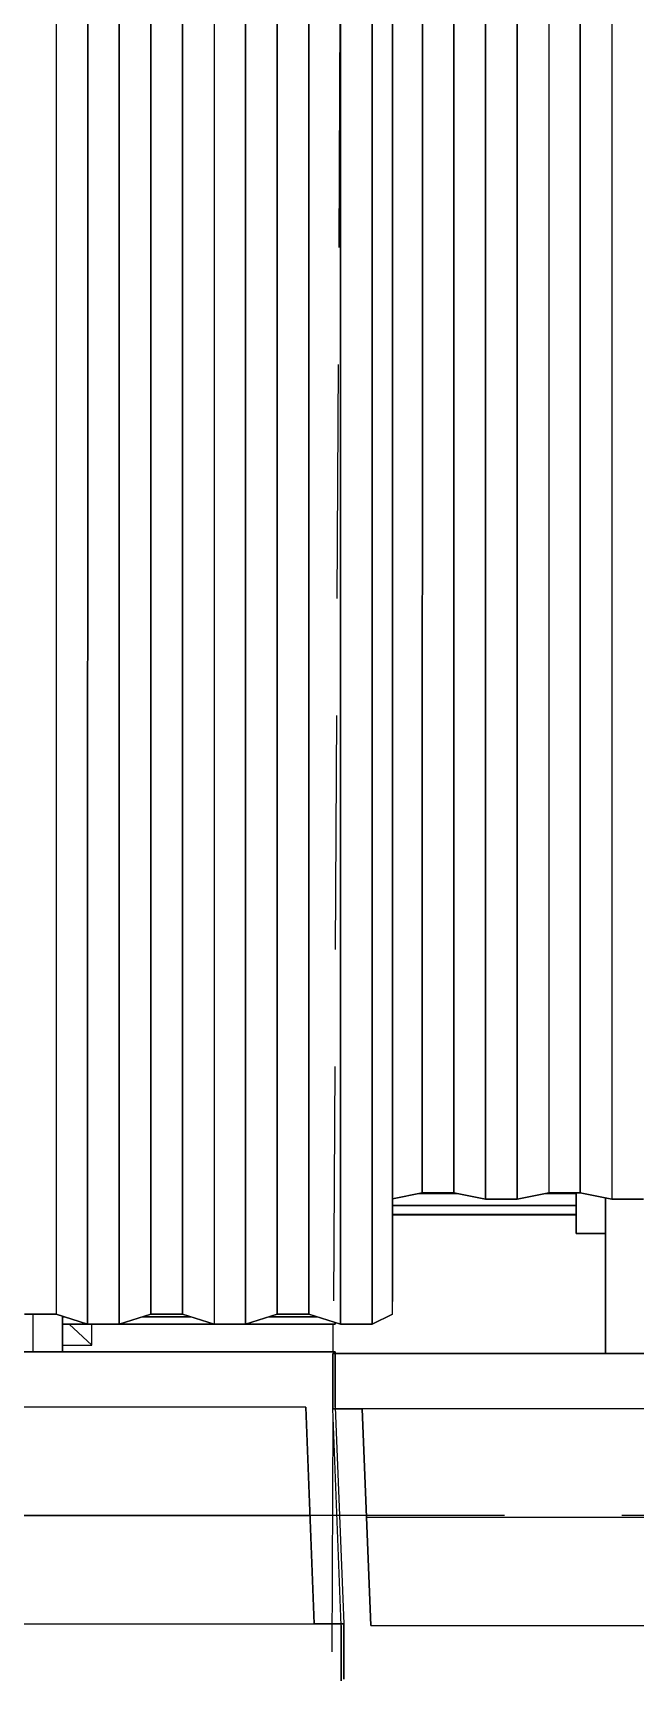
# Model space of a CAD drawing. Header units: millimetres. Extents: x -4997 to -4876, y -8737 to -8661.
# Drawn here: x -4938.969 to -4937.336, y -8701.468 to -8697.002 of the extents above; entities that cross this region are included whole.
import ezdxf

# ---------------------------------------------------------------- set-up
doc = ezdxf.new("R2010")
doc.units = ezdxf.units.MM
doc.header["$LTSCALE"] = 0.1
doc.linetypes.add('HIDDEN', pattern=[9.525, 6.35, -3.175])
for name, color, linetype in [('cobertura nova', 4, 'Continuous'), ('hachuras cobertura', 251, 'Continuous'), ('imagem', 7, 'Continuous'), ('layout cobertura', 251, 'Continuous')]:
    doc.layers.add(name, color=color, linetype=linetype)
picture_1 = doc.add_image_def('image1.jpg', size_in_pixel=(1920, 1080))

msp = doc.modelspace()

# ---------------------------------------------------------------- linework, layer by layer
at = {"layer": 'cobertura nova'}
for p, q in [((-4937.9938, -8700.4438), (-4937.9938, -8693.4104)), ((-4937.9938, -8693.4107), (-4937.9938, -8700.4438)), ((-4938.0493, -8700.5051), (-4938.0492, -8693.4717)), ((-4937.994, -8700.4782), (-4937.9939, -8693.4448)), ((-4937.9938, -8700.165), (-4937.9129, -8700.1483)), ((-4937.9129, -8700.1483), (-4937.9938, -8700.165)), ((-4937.9216, -8700.1501), (-4937.8185, -8700.1501)), ((-4937.8185, -8700.1501), (-4937.9216, -8700.1501)), ((-4937.9129, -8700.1483), (-4937.8272, -8700.1483)), ((-4937.8272, -8700.1483), (-4937.9129, -8700.1483)), ((-4937.8272, -8700.1483), (-4937.7415, -8700.166)), ((-4937.7415, -8700.166), (-4937.8272, -8700.1483)), ((-4937.8272, -8700.1483), (-4937.8272, -8700.1483)), ((-4937.7415, -8700.166), (-4937.6558, -8700.166)), ((-4937.7415, -8700.166), (-4937.7415, -8700.166)), ((-4937.6558, -8700.166), (-4937.7415, -8700.166)), ((-4937.6558, -8700.166), (-4937.5701, -8700.1483)), ((-4937.5701, -8700.1483), (-4937.6558, -8700.166)), ((-4937.6558, -8700.166), (-4937.6558, -8700.166)), ((-4937.5787, -8700.1501), (-4937.4958, -8700.1501)), ((-4937.4958, -8700.1501), (-4937.5787, -8700.1501)), ((-4937.5701, -8700.1483), (-4937.4843, -8700.1483)), ((-4937.4843, -8700.1483), (-4937.5701, -8700.1483)), ((-4937.4958, -8700.2594), (-4937.4958, -8700.1483)), ((-4937.4958, -8700.1483), (-4937.4958, -8700.2594)), ((-4937.4843, -8700.1483), (-4937.3986, -8700.166)), ((-4937.4843, -8700.1483), (-4937.4843, -8700.1483)), ((-4937.3986, -8700.166), (-4937.4843, -8700.1483)), ((-4937.4158, -8700.5846), (-4937.4158, -8700.1625)), ((-4937.4158, -8700.1625), (-4937.4158, -8700.5846)), ((-4937.4158, -8700.1625), (-4937.4158, -8700.2594)), ((-4937.4158, -8700.2594), (-4937.4158, -8700.1625)), ((-4937.3986, -8700.166), (-4937.3129, -8700.166)), ((-4937.3129, -8700.166), (-4937.3986, -8700.166)), ((-4937.4958, -8700.1827), (-4937.9938, -8700.1827)), ((-4937.9938, -8700.1827), (-4937.4958, -8700.1827)), ((-4937.4958, -8700.2072), (-4937.9938, -8700.2072)), ((-4937.9938, -8700.2072), (-4937.4958, -8700.2072)), ((-4937.4958, -8700.2093), (-4937.9938, -8700.2092)), ((-4937.4958, -8700.2093), (-4937.4958, -8700.2108)), ((-4937.4958, -8700.2108), (-4937.4958, -8700.2108)), ((-4937.4958, -8700.2108), (-4937.4958, -8700.2594)), ((-4937.4158, -8700.2594), (-4937.4958, -8700.2594)), ((-4937.4958, -8700.2594), (-4937.4158, -8700.2594)), ((-4937.4958, -8700.2594), (-4937.4958, -8700.2594)), ((-4937.4158, -8700.2594), (-4937.4158, -8700.5846)), ((-4937.994, -8700.4782), (-4937.9938, -8700.4438)), ((-4938.9921, -8700.4782), (-4938.9064, -8700.4782)), ((-4938.9064, -8700.4782), (-4938.9921, -8700.4782)), ((-4938.9692, -8700.4782), (-4938.9692, -8700.58)), ((-4938.9064, -8700.4782), (-4938.8207, -8700.5051)), ((-4938.8207, -8700.5051), (-4938.9064, -8700.4782)), ((-4938.8892, -8700.4836), (-4938.8892, -8700.58)), ((-4938.8892, -8700.58), (-4938.8892, -8700.4836)), ((-4938.884, -8700.4853), (-4938.8892, -8700.4853)), ((-4938.8892, -8700.4853), (-4938.884, -8700.4853)), ((-4938.735, -8700.5051), (-4938.6493, -8700.4782)), ((-4938.6493, -8700.4782), (-4938.735, -8700.5051)), ((-4938.5411, -8700.4853), (-4938.6717, -8700.4853)), ((-4938.6717, -8700.4853), (-4938.5411, -8700.4853)), ((-4938.6493, -8700.4782), (-4938.5636, -8700.4782)), ((-4938.5636, -8700.4782), (-4938.6493, -8700.4782)), ((-4938.5636, -8700.4782), (-4938.4778, -8700.5051)), ((-4938.4778, -8700.5051), (-4938.5636, -8700.4782)), ((-4938.3921, -8700.5051), (-4938.3064, -8700.4782)), ((-4938.3064, -8700.4782), (-4938.3921, -8700.5051)), ((-4938.1982, -8700.4853), (-4938.3289, -8700.4853)), ((-4938.3289, -8700.4853), (-4938.1982, -8700.4853)), ((-4938.3064, -8700.4782), (-4938.2207, -8700.4782)), ((-4938.2207, -8700.4782), (-4938.3064, -8700.4782)), ((-4938.2207, -8700.4782), (-4938.135, -8700.5051)), ((-4938.135, -8700.5051), (-4938.2207, -8700.4782)), ((-4938.0493, -8700.5051), (-4937.994, -8700.4782)), ((-4937.994, -8700.4782), (-4938.0493, -8700.5051)), ((-4938.8892, -8700.5054), (-4938.1492, -8700.5054)), ((-4938.8892, -8700.5054), (-4938.8892, -8700.5621)), ((-4938.1492, -8700.5054), (-4938.8892, -8700.5054)), ((-4938.8706, -8700.5054), (-4938.8092, -8700.5621)), ((-4938.8207, -8700.5051), (-4938.735, -8700.5051)), ((-4938.735, -8700.5051), (-4938.8207, -8700.5051)), ((-4938.8092, -8700.5621), (-4938.8092, -8700.5054)), ((-4938.4778, -8700.5051), (-4938.3921, -8700.5051)), ((-4938.3921, -8700.5051), (-4938.4778, -8700.5051)), ((-4938.1558, -8700.5054), (-4938.1558, -8700.58)), ((-4938.1492, -8700.5006), (-4938.1492, -8700.5014)), ((-4938.1492, -8700.5054), (-4938.1492, -8700.5006)), ((-4938.1492, -8700.5006), (-4938.1492, -8700.5054)), ((-4938.1492, -8700.5014), (-4938.1492, -8700.5006)), ((-4938.1492, -8700.5014), (-4938.1492, -8700.5054)), ((-4938.135, -8700.5051), (-4938.0493, -8700.5051)), ((-4938.0493, -8700.5051), (-4938.135, -8700.5051)), ((-4938.8892, -8700.5621), (-4938.8092, -8700.5621)), ((-4938.2292, -8700.58), (-4942.0692, -8700.5799)), ((-4942.0692, -8700.5799), (-4938.2292, -8700.58)), ((-4938.2292, -8700.58), (-4942.0692, -8700.58)), ((-4938.2292, -8700.58), (-4939.9677, -8700.58)), ((-4939.9677, -8700.58), (-4938.2292, -8700.58)), ((-4938.2292, -8700.58), (-4938.8892, -8700.58)), ((-4938.8892, -8700.58), (-4938.2292, -8700.58)), ((-4938.1492, -8700.58), (-4938.2292, -8700.58)), ((-4938.2292, -8700.58), (-4938.1492, -8700.58)), ((-4938.1492, -8700.58), (-4938.2292, -8700.58)), ((-4938.0758, -8700.5845), (-4938.1558, -8700.5845)), ((-4938.1558, -8700.7346), (-4938.1558, -8700.5846)), ((-4938.1558, -8700.5846), (-4938.0758, -8700.5846)), ((-4938.1558, -8700.5846), (-4938.1558, -8700.7346)), ((-4938.1492, -8700.58), (-4938.1492, -8700.5846)), ((-4938.1492, -8700.58), (-4938.1492, -8700.5846)), ((-4938.1492, -8700.5846), (-4938.1492, -8700.58)), ((-4938.1492, -8700.5846), (-4938.1492, -8700.58)), ((-4938.1492, -8700.58), (-4938.1492, -8700.73)), ((-4938.1492, -8700.58), (-4938.1492, -8700.5846)), ((-4938.1492, -8700.73), (-4938.1492, -8700.58)), ((-4938.0758, -8700.5845), (-4938.1492, -8700.5845)), ((-4938.1492, -8700.5845), (-4938.0758, -8700.5845)), ((-4938.1492, -8700.5845), (-4938.0758, -8700.5845)), ((-4938.1492, -8700.5846), (-4938.0758, -8700.5846)), ((-4938.0758, -8700.5846), (-4938.1492, -8700.5846)), ((-4936.3143, -8700.5846), (-4938.0758, -8700.5845)), ((-4938.0758, -8700.5845), (-4936.3143, -8700.5846)), ((-4934.2358, -8700.5846), (-4938.0758, -8700.5845)), ((-4938.0758, -8700.5845), (-4934.2358, -8700.5846)), ((-4938.0758, -8700.5846), (-4938.0758, -8700.5846)), ((-4938.0758, -8700.5846), (-4937.4158, -8700.5846)), ((-4938.0758, -8700.5846), (-4938.0758, -8700.5846)), ((-4938.0758, -8700.5846), (-4938.0758, -8700.5846)), ((-4936.3143, -8700.5846), (-4938.0758, -8700.5846)), ((-4934.2358, -8700.5846), (-4938.0758, -8700.5846)), ((-4938.0758, -8700.5846), (-4934.2358, -8700.5846)), ((-4938.0758, -8700.5846), (-4937.4158, -8700.5846)), ((-4938.2292, -8700.73), (-4942.0692, -8700.7299)), ((-4938.2292, -8700.73), (-4938.2062, -8701.3178)), ((-4938.2062, -8701.3178), (-4938.2292, -8700.73)), ((-4938.0758, -8700.7346), (-4938.1558, -8700.7346)), ((-4938.1558, -8700.7346), (-4938.0758, -8700.7346)), ((-4938.1328, -8701.3224), (-4938.1558, -8700.7346)), ((-4938.1558, -8700.7346), (-4938.0758, -8700.7346)), ((-4938.1492, -8700.73), (-4938.1262, -8701.3178)), ((-4934.2358, -8700.7346), (-4938.0758, -8700.7346)), ((-4938.0528, -8701.3224), (-4938.0758, -8700.7346)), ((-4938.0758, -8700.7346), (-4938.0528, -8701.3224)), ((-4938.2177, -8701.0239), (-4939.7305, -8701.0239)), ((-4939.7305, -8701.0239), (-4938.2177, -8701.0239)), ((-4938.0643, -8701.0285), (-4936.5514, -8701.0285)), ((-4942.0462, -8701.3178), (-4938.2062, -8701.3178)), ((-4938.2062, -8701.3178), (-4938.1262, -8701.3178)), ((-4938.2062, -8701.3178), (-4938.133, -8701.3178)), ((-4938.1262, -8701.3178), (-4938.2062, -8701.3178)), ((-4938.2062, -8701.3178), (-4938.133, -8701.3178)), ((-4938.1262, -8701.3178), (-4938.2062, -8701.3178)), ((-4938.1558, -8701.3178), (-4938.1558, -8701.3178)), ((-4938.133, -8701.3178), (-4938.133, -8701.3178)), ((-4938.1328, -8701.4724), (-4938.1328, -8701.3224)), ((-4938.1328, -8701.3224), (-4938.1328, -8701.4724)), ((-4938.1262, -8701.3178), (-4938.1262, -8701.4678)), ((-4938.1262, -8701.4678), (-4938.1262, -8701.3178)), ((-4938.0528, -8701.3224), (-4934.2128, -8701.3225))]:
    msp.add_line(p, q, dxfattribs=at)
at = {"layer": 'hachuras cobertura'}
for p, q in [((-4937.9129, -8700.1483), (-4937.9128, -8692.5064)), ((-4937.9128, -8692.5064), (-4937.9129, -8700.1483)), ((-4937.8272, -8700.1483), (-4937.8271, -8692.5064)), ((-4937.8271, -8692.5064), (-4937.8272, -8700.1483)), ((-4937.7414, -8692.5242), (-4937.7415, -8700.166)), ((-4937.7415, -8700.166), (-4937.7414, -8692.5242)), ((-4937.6557, -8692.5242), (-4937.6558, -8700.166)), ((-4937.6558, -8700.166), (-4937.6557, -8692.5242)), ((-4937.57, -8692.5065), (-4937.5701, -8700.1483)), ((-4937.4843, -8692.5065), (-4937.4843, -8700.1483)), ((-4937.4843, -8700.1483), (-4937.4843, -8692.5065)), ((-4937.3986, -8692.5242), (-4937.3986, -8700.166)), ((-4938.9064, -8693.4448), (-4938.9064, -8700.4782)), ((-4938.8206, -8693.4717), (-4938.8207, -8700.5051)), ((-4938.8207, -8700.5051), (-4938.8206, -8693.4717)), ((-4938.7349, -8693.4717), (-4938.735, -8700.5051)), ((-4938.735, -8700.5051), (-4938.7349, -8693.4717)), ((-4938.6492, -8693.4448), (-4938.6493, -8700.4782)), ((-4938.6493, -8700.4782), (-4938.6492, -8693.4448)), ((-4938.5636, -8700.4782), (-4938.5635, -8693.4448)), ((-4938.5635, -8693.4448), (-4938.5636, -8700.4782)), ((-4938.4778, -8693.4717), (-4938.4778, -8700.5051)), ((-4938.3921, -8693.4717), (-4938.3921, -8700.5051)), ((-4938.3921, -8700.5051), (-4938.3921, -8693.4717)), ((-4938.3064, -8693.4448), (-4938.3064, -8700.4782)), ((-4938.3064, -8700.4782), (-4938.3064, -8693.4448)), ((-4938.2206, -8693.4448), (-4938.2207, -8700.4782)), ((-4938.2207, -8700.4782), (-4938.2206, -8693.4448)), ((-4938.1349, -8693.4717), (-4938.135, -8700.5051)), ((-4938.135, -8700.5051), (-4938.1349, -8693.4717)), ((-4938.0492, -8693.4717), (-4938.0493, -8700.5051))]:
    msp.add_line(p, q, dxfattribs=at)
at = {"layer": 'layout cobertura', "linetype": 'HIDDEN'}
for p, q in [((-4938.1951, -8709.0138), (-4938.1163, -8693.014)), ((-4878.6346, -8701.024), (-4995.0367, -8701.0236))]:
    msp.add_line(p, q, dxfattribs=at)

# ---------------------------------------------------------------- pictures from other files: only their frames are drawn
at = {"layer": 'imagem'}
image = msp.add_image(picture_1, insert=(-4995.0367, -8736.0525), size_in_units=(116.4021, 65.4762), dxfattribs=at)
image.dxf.flags = 7

doc.saveas('drawing.dxf')
